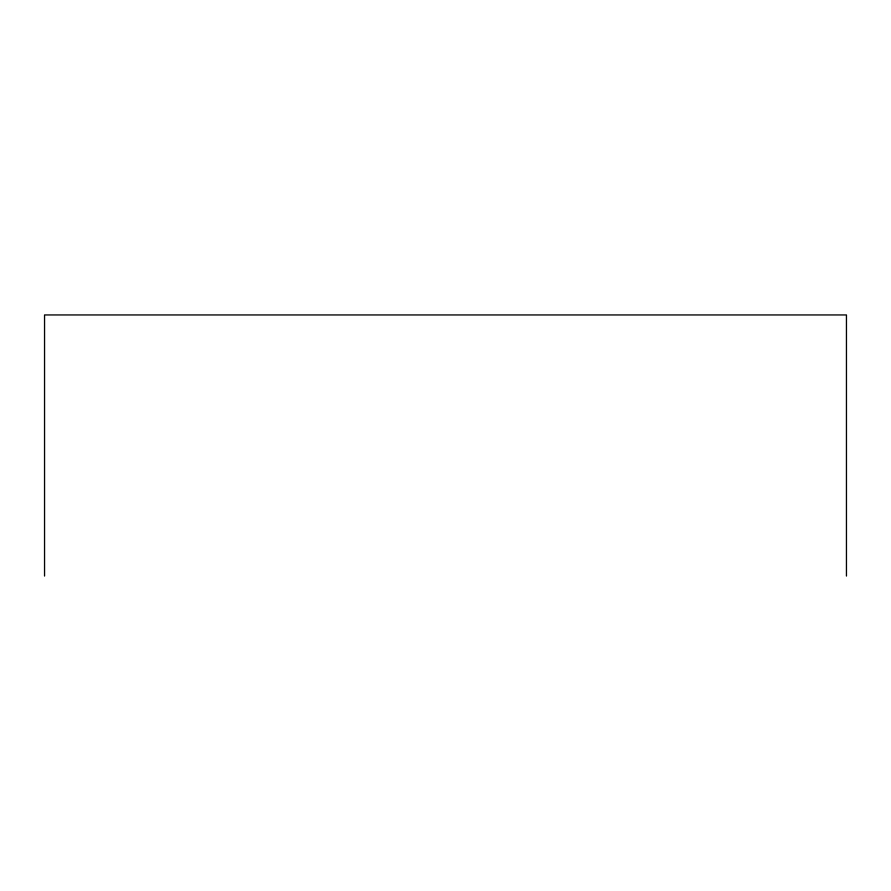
<?xml version="1.0" encoding="UTF-8"?>
<svg xmlns="http://www.w3.org/2000/svg" width="891" height="891" viewBox="0 0 891 891"><rect width="100%" height="100%" fill="white"/><g stroke="black" fill="none" stroke-linecap="round" stroke-linejoin="round"><path stroke-width="1.34" d="M846.45 576.054L846.45 314.946L44.55 314.946L44.55 576.054"/></g></svg>
